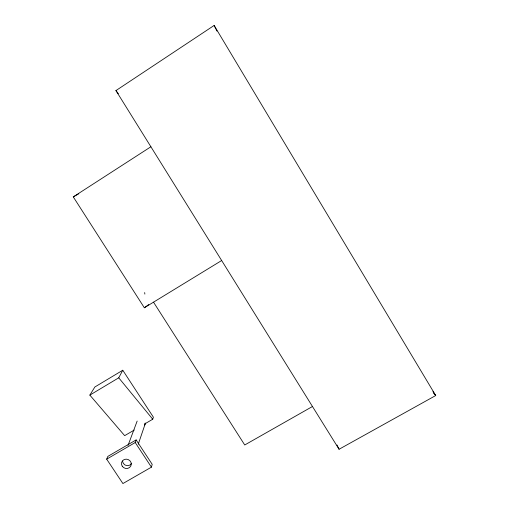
<?xml version="1.0" encoding="UTF-8"?>
<svg xmlns="http://www.w3.org/2000/svg" width="509" height="509" viewBox="0 0 509 509"><rect width="100%" height="100%" fill="white"/><g stroke="black" fill="none" stroke-linecap="round" stroke-linejoin="round"><path stroke-width="0.76" d="M151.428 467.154L152.197 464.323L136.138 439.916L107.851 456.401L106.674 459.156L122.904 483.55L151.428 467.154L135.216 442.531L136.138 439.916M144.524 424.035L152.745 419.225L153.387 417.195L122.777 370.234L94.859 386.993L89.851 395.111L124.66 435.659L134.249 430.048M138.244 444.249L145.116 424.061M128.02 445.458L137.156 421.064M89.851 395.111L118.737 377.812L122.777 370.234M150.893 146.77L73.277 196.888L144.346 307.773L148.749 304.541M115.944 90.583L214.136 25.45L435.723 395.538L339.07 449.256L115.944 90.583L118.355 93.739M144.346 307.773L221.663 260.525M106.674 459.156L135.216 442.531M312.469 406.5L244.734 444.981L153.521 302.168M73.277 196.888L78.812 193.764M433.668 393.113L435.723 395.538L432.949 391.656M118.737 377.812L152.745 419.225M214.136 25.45L216.974 31.1M337.009 445.006L339.07 449.256M144.671 292.567L144.861 294.094M145.205 422.998A4.288 4.072 19.6 0 1 144.734 425.053M131.71 463.317A4.905 4.613 19.6 0 1 122.51 461.097M122.243 466.219A4.95 4.651 19.6 0 0 130.749 466.136A4.95 4.651 19.6 0 0 126.13 459.15A4.95 4.651 19.6 0 0 122.243 466.219"/></g></svg>
